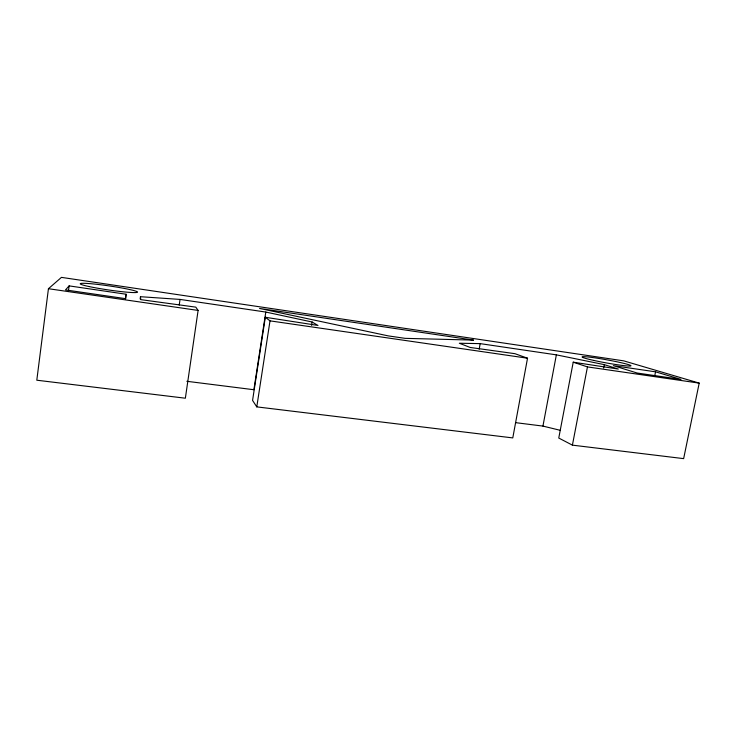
<?xml version="1.0" encoding="UTF-8"?>
<svg xmlns="http://www.w3.org/2000/svg" width="736" height="736" viewBox="0 0 736 736"><rect width="100%" height="100%" fill="white"/><g stroke="black" fill="none" stroke-linecap="round" stroke-linejoin="round"><path stroke-width="1.1" d="M126.058 294.234L125.718 298.678L65.495 289.92L69.12 285.881L126.058 294.234L125.442 298.752M48.438 288.714L36.8 380.208L185.362 398.213L198.104 310.426L195.813 307.142L140.778 299.635L140.475 296.7L180.044 299.423L265.797 312.055L312.138 322.009L317.98 325.45L265.31 317.271L252.568 400.421L256.781 406.879L512.78 437.911L527.528 358.211L514.952 353.685L470.157 347.456L459.338 343.243L480.176 343.629L556.361 354.853L604.284 364.633L618.304 369.049L573.224 362.186L558.762 438.04L572.406 445.142L683.643 458.629L699.2 383.116L623.696 360.852L61.447 277.371L48.438 288.714L198.104 310.426M68.384 291.548L69.12 285.881M140.162 298.963L140.475 296.7M179.225 305.109L180.044 299.423M265.797 312.055L253.892 389.73L186.852 381.294M256.781 406.879L270.011 320.859L265.31 317.271M311.604 325.386L312.138 322.009M479.173 349.241L480.176 343.629M515.77 422.676L542.938 426.089L556.361 354.853M572.406 445.142L587.457 366.905L573.224 362.186M603.63 368L604.284 364.633M654.874 375.176L655.546 371.827L613.382 365.645L637.1 373.023L681.002 379.408L655.546 371.827M270.011 320.859L527.528 358.211M587.457 366.905L699.2 383.116M542.938 426.089L560.482 430.376M473.432 340.106L405.122 338.348L388.231 335.883L259.55 308.439L473.432 340.106M88.716 286.479A28.888 2.042 8.3 0 0 136.464 292.505A28.888 2.042 8.3 0 0 101.237 284.841A28.888 2.042 8.3 0 0 88.716 286.479M593.952 360.456A24.831 1.573 10.3 0 0 630.964 365.838A24.831 1.573 10.3 0 0 594.716 357.825A24.831 1.573 10.3 0 0 593.952 360.456"/></g></svg>
